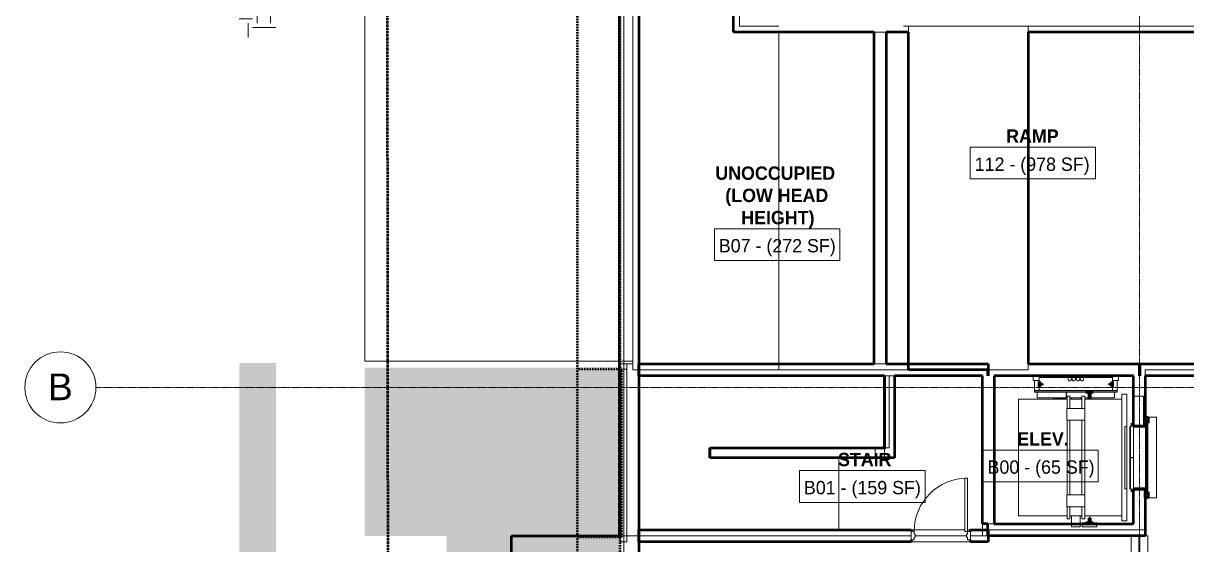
# Model space of a CAD drawing. Header units: inches. Extents: x -4235 to -464, y 9706 to 12365.
# Drawn here: x -4235 to -3449, y 11429 to 11781 of the extents above; entities that cross this region are included whole.
import ezdxf

# ---------------------------------------------------------------- set-up
doc = ezdxf.new("R2010")
doc.units = ezdxf.units.IN
doc.header["$MEASUREMENT"] = 0
for name, pattern in [('Dash 1_16_', [0.125, 0.0625, -0.0625]), ('Double Dash 3_8_', [1, 0.375, -0.125, 0.125, -0.125, 0.125, -0.125]), ('Grid Line 1_2_', [0.875, 0.5, -0.125, 0.125, -0.125]), ('Oculto', [0.28125, 0.1875, -0.09375])]:
    doc.linetypes.add(name, pattern=pattern)
for name, color, linetype, lineweight in [('0-1', 7, 'Continuous', 5), ('0-3', 7, 'Continuous', 9), ('A-AREA-IDEN', 2, 'Continuous', 9), ('A-DOOR-1', 90, 'Continuous', 20), ('A-DOOR-2', 7, 'Continuous', 9), ('A-DOOR-FRAM-1', 90, 'Continuous', 20), ('A-FLOR-1', 254, 'Continuous', 9), ('A-FLOR-2', 7, 'Continuous', 9), ('A-FLOR-3', 50, 'Continuous', 9), ('A-FLOR-4', 250, 'Continuous', 50), ('A-FLOR-5', 192, 'Continuous', 9), ('A-FLOR-MCUT-1', 10, 'Continuous', 13), ('A-FLOR-PATT-1', 9, 'Continuous', 9), ('A-GENM-1', 7, 'Continuous', 9), ('A-GENM-2', 254, 'Continuous', 9), ('A-GENM-3', 50, 'Continuous', 9), ('A-GENM-4', 250, 'Continuous', 50), ('A-WALL', 113, 'Continuous', 13), ('A-WALL-1', 10, 'Continuous', 13), ('A-WALL-2', 250, 'Continuous', 50), ('A-WALL-3', 50, 'Continuous', 9), ('A-WALL-4', 254, 'Continuous', 9), ('A-WALL-5', 7, 'Continuous', 9), ('A-WALL-6', 113, 'Continuous', 9), ('C-PROP-LINE', 91, 'Double Dash 3_8_', 50), ('C-PROP-LINE-1', 91, 'Dash 1_16_', 50), ('C-TOPO-1', 9, 'Continuous', 9), ('G-IMPT-1', 7, 'Continuous', 9), ('I-WALL-1', 250, 'Continuous', 50), ('I-WALL-3', 50, 'Continuous', 9), ('I-WALL-4', 254, 'Continuous', 9), ('Q-SPCQ-1', 7, 'Continuous', 9), ('S-BEAM', 12, 'Continuous', 9), ('S-BEAM-2', 12, 'Oculto', 9), ('S-FNDN-5', 32, 'Continuous', 50), ('S-FNDN-6', 32, 'Continuous', 9), ('S-GRID-1', 1, 'Grid Line 1_2_', 9), ('S-GRID-IDEN', 1, 'Continuous', 9)]:
    doc.layers.add(name, color=color, linetype=linetype, lineweight=lineweight)
doc.styles.add('Arial', font='arial.ttf', dxfattribs={"height": 18})
doc.styles.add('Century Gothic', font='ufonts.com_century-gothic.ttf', dxfattribs={"height": 9})
doc.styles.add('Century Gothic_B', font='GOTHICB.TTF', dxfattribs={"height": 9})
pattern_1 = [(0, (0, 0), (24, 24), [24, -24]), (0, (0, 9), (24, 24), [24, -24]), (0, (0, 18), (24, 24), [24, -24]), (90, (3, 21), (-24, 24), [24, -24]), (90, (12, 21), (-24, 24), [24, -24]), (90, (21, 21), (-24, 24), [24, -24])]

# ---------------------------------------------------------------- blocks, each defined once
blk = doc.blocks.new('CTR  - Topography_rvt-1-BACKGROUND - RCP - BASEMENT FLOOR')
at = {"layer": 'C-TOPO-1'}
h = blk.add_hatch(dxfattribs=at)
h.set_pattern_fill('FP_1', color=256, style=0, pattern_type=2)
h.set_pattern_definition(pattern_1)
h.paths.add_polyline_path([(-4088.96, 11771.36), (-4064.23, 11771.36), (-4064.23, 12268.59), (-4088.96, 12268.59), (-4088.96, 11771.81)], flags=0)
h = blk.add_hatch(dxfattribs=at)
h.set_pattern_fill('FP_1', color=256, style=0, pattern_type=2)
h.set_pattern_definition(pattern_1)
h.paths.add_polyline_path([(-4088.96, 9706.2), (-4064.23, 9706.2), (-4064.23, 11551.59), (-4088.96, 11551.59), (-4088.96, 9707.09)], flags=0)
h = blk.add_hatch(dxfattribs=at)
h.set_pattern_fill('FP_1', color=256, style=0, pattern_type=2)
h.set_pattern_definition(pattern_1)
h.paths.add_polyline_path([(-3856.56, 9901.19), (-3832.32, 9901.19), (-3832.32, 9906.13), (-3849.66, 9906.1), (-3849.66, 9906.64), (-3849.64, 9914.65), (-3832.32, 9914.62), (-3832.32, 9962.12), (-3835.72, 9963.94), (-3889.05, 9960.93), (-3891, 9963.76), (-3895.22, 9963.94), (-3991.56, 10021.9), (-3892.13, 10067.99), (-3840.58, 10069.47), (-3832.32, 10067.81), (-3832.32, 11548.59), (-4004.23, 11548.59), (-4004.23, 11434.99), (-3949.06, 11434.99), (-3949.06, 11310.99), (-3883.32, 11310.99), (-3883.32, 11231.11), (-3943.32, 11231.11), (-3943.32, 11252.99), (-4004.17, 11252.99), (-4004.17, 10874.99), (-3945.17, 10874.99), (-3945.17, 10818.99), (-4004.17, 10818.99), (-4004.17, 10215.19), (-3957.17, 10215.19), (-3957.17, 10159.19), (-4004.23, 10159.19), (-4004.23, 9943.19), (-3917.32, 9943.19), (-3917.32, 9947.19), (-3909.32, 9947.19), (-3909.32, 9943.19), (-3906.57, 9943.19), (-3906.57, 9901.19), (-3864.71, 9901.19)], flags=0)
blk = doc.blocks.new('Otis_G2S_072320191620 - Duty_3500_Speed_150_Seismic_N_CabHeight_93_CabPanels_Y_EntHeight_84_CwtLoc_L2_CwtSafety_N_DoorHand_CO_OpeningType_Front_Glassback_N_FRSAME_NOH-2444874-BACKGROUND - RCP - BASEMENT FLOOR')
at = {"layer": 'G-IMPT-1'}
for p, q in [((7.47, 77.7), (86.21, 77.7)), ((7.47, 44.86), (7.47, 77.7)), ((86.21, 77.7), (86.21, 44.86)), ((91.02, 65.05), (87.2, 65.05)), ((87.2, 44.86), (87.2, 65.05)), ((100.99, 63.74), (100.99, 14.06)), ((101.36, 14.06), (101.36, 63.74)), ((101.43, 63.74), (101.43, 14.06)), ((87.2, 57.39), (87.06, 57.39)), ((87.06, 57.39), (87.06, 54.39)), ((87.2, 49.15), (86.61, 49.15)), ((86.61, 49.15), (86.61, 48.84)), ((86.61, 48.84), (87.2, 48.84)), ((87.2, 54.29), (86.86, 54.29)), ((86.86, 54.29), (86.86, 49.29)), ((86.86, 49.29), (87.2, 49.29)), ((87.2, 49.26), (86.86, 49.26)), ((86.86, 49.15), (86.86, 49.26)), ((86.86, 45.73), (86.86, 48.84)), ((87.06, 54.39), (87.2, 54.39)), ((13.69, 44.86), (5.5, 44.86)), ((5.5, 44.86), (5.5, 42.89)), ((13.69, 44.86), (5.5, 44.86)), ((13.69, 42.89), (5.5, 42.89)), ((7.47, 34.89), (7.47, 42.89)), ((21.69, 44.89), (13.69, 44.89)), ((13.69, 32.89), (13.69, 44.89)), ((21.69, 44.89), (21.69, 32.89)), ((71.99, 44.86), (21.69, 44.86)), ((71.99, 44.86), (21.69, 44.86)), ((71.99, 42.89), (21.69, 42.89)), ((79.99, 44.89), (71.99, 44.89)), ((71.99, 32.89), (71.99, 44.89)), ((79.99, 44.89), (79.99, 32.89)), ((88.18, 44.86), (79.99, 44.86)), ((88.18, 44.86), (79.99, 44.86)), ((88.18, 42.89), (79.99, 42.89)), ((86.21, 42.89), (86.21, 34.89)), ((86.86, 45.73), (87.2, 45.73)), ((87.2, 34.89), (87.2, 42.89)), ((89.83, 45.49), (87.27, 45.49)), ((87.27, 45.12), (87.27, 45.49)), ((87.27, 45.12), (89.83, 45.12)), ((88.18, 42.89), (88.18, 44.86)), ((91.02, 45.49), (89.83, 45.49)), ((89.83, 45.12), (89.83, 45.49)), ((89.83, 45.12), (91.02, 45.12)), ((98.65, 43.06), (98.74, 43.5)), ((98.74, 42.61), (98.65, 43.06)), ((98.65, 40.31), (98.74, 40.75)), ((98.74, 39.86), (98.65, 40.31)), ((98.74, 43.5), (98.99, 43.88)), ((98.99, 42.23), (98.74, 42.61)), ((98.74, 40.75), (98.99, 41.13)), ((98.99, 39.48), (98.74, 39.86)), ((98.99, 43.88), (99.37, 44.13)), ((99.37, 41.98), (98.99, 42.23)), ((98.99, 41.13), (99.37, 41.38)), ((99.37, 39.23), (98.99, 39.48)), ((99.37, 44.13), (99.81, 44.22)), ((99.81, 41.89), (99.37, 41.98)), ((99.37, 41.38), (99.81, 41.47)), ((99.81, 44.22), (100.26, 44.13)), ((100.26, 41.98), (99.81, 41.89)), ((99.81, 41.47), (100.26, 41.38)), ((100.26, 44.13), (100.64, 43.88)), ((100.64, 42.23), (100.26, 41.98)), ((100.26, 41.38), (100.64, 41.13)), ((100.64, 39.48), (100.26, 39.23)), ((100.64, 43.88), (100.89, 43.5)), ((100.89, 42.61), (100.64, 42.23)), ((100.64, 41.13), (100.89, 40.75)), ((100.89, 39.86), (100.64, 39.48)), ((100.89, 43.5), (100.98, 43.06)), ((100.98, 43.06), (100.89, 42.61)), ((100.89, 40.75), (100.98, 40.31)), ((100.98, 40.31), (100.89, 39.86)), ((5.5, 34.89), (5.5, 32.93)), ((5.5, 34.89), (13.69, 34.89)), ((13.69, 32.93), (5.5, 32.93)), ((5.5, 32.93), (13.69, 32.93)), ((7.47, 7.9), (7.47, 32.93)), ((13.69, 32.89), (21.69, 32.89)), ((21.69, 34.89), (71.99, 34.89)), ((71.99, 32.93), (21.69, 32.93)), ((21.69, 32.93), (71.99, 32.93)), ((71.99, 32.89), (79.99, 32.89)), ((79.99, 34.89), (88.18, 34.89)), ((88.18, 32.93), (79.99, 32.93)), ((79.99, 32.93), (88.18, 32.93)), ((86.21, 32.93), (86.21, 7.9)), ((87.2, 12.74), (87.2, 32.93)), ((88.18, 32.93), (88.18, 34.89)), ((98.65, 37.48), (98.74, 37.93)), ((98.74, 37.04), (98.65, 37.48)), ((98.65, 34.73), (98.74, 35.18)), ((98.74, 34.29), (98.65, 34.73)), ((98.74, 37.93), (98.99, 38.3)), ((98.99, 36.66), (98.74, 37.04)), ((98.74, 35.18), (98.99, 35.55)), ((98.99, 33.91), (98.74, 34.29)), ((98.99, 38.3), (99.37, 38.56)), ((99.37, 36.41), (98.99, 36.66)), ((98.99, 35.55), (99.37, 35.81)), ((99.37, 33.66), (98.99, 33.91)), ((99.81, 39.14), (99.37, 39.23)), ((99.37, 38.56), (99.81, 38.64)), ((99.81, 36.32), (99.37, 36.41)), ((99.37, 35.81), (99.81, 35.89)), ((99.81, 33.57), (99.37, 33.66)), ((100.26, 39.23), (99.81, 39.14)), ((99.81, 38.64), (100.26, 38.56)), ((100.26, 36.41), (99.81, 36.32)), ((99.81, 35.89), (100.26, 35.81)), ((100.26, 33.66), (99.81, 33.57)), ((100.26, 38.56), (100.64, 38.3)), ((100.64, 36.66), (100.26, 36.41)), ((100.26, 35.81), (100.64, 35.55)), ((100.64, 33.91), (100.26, 33.66)), ((100.64, 38.3), (100.89, 37.93)), ((100.89, 37.04), (100.64, 36.66)), ((100.64, 35.55), (100.89, 35.18)), ((100.89, 34.29), (100.64, 33.91)), ((100.89, 37.93), (100.98, 37.48)), ((100.98, 37.48), (100.89, 37.04)), ((100.89, 35.18), (100.98, 34.73)), ((100.98, 34.73), (100.89, 34.29)), ((87.16, 30.61), (86.71, 30.61)), ((86.71, 30.61), (86.71, 29.78)), ((86.71, 29.78), (87.16, 29.78)), ((87.16, 29.67), (86.71, 29.67)), ((86.71, 28.72), (86.71, 29.67)), ((86.71, 28.72), (87.16, 28.72)), ((87.16, 30.61), (87.16, 29.78)), ((87.16, 29.67), (87.16, 28.72)), ((89.83, 28.91), (87.27, 28.91)), ((87.27, 28.53), (87.27, 28.91)), ((87.27, 28.53), (89.83, 28.53)), ((90.65, 28.91), (89.83, 28.91)), ((89.83, 28.53), (89.83, 28.91)), ((89.83, 28.53), (90.65, 28.53)), ((91.02, 28.91), (90.96, 28.91)), ((90.96, 28.53), (91.02, 28.53)), ((7.47, 7.9), (4.09, 7.9)), ((4.09, 7.9), (4.09, 4.56)), ((86.21, 7.9), (7.47, 7.9)), ((89.59, 7.9), (86.21, 7.9)), ((87.2, 12.74), (91.02, 12.74)), ((89.59, 4.56), (89.59, 7.9)), ((4.09, 4.56), (25.84, 4.56)), ((67.84, 5.85), (25.84, 5.85)), ((25.84, 5.85), (25.84, 5.75)), ((25.84, 5.75), (67.84, 5.75)), ((25.84, 4.57), (25.84, 5.75)), ((67.84, 4.57), (25.84, 4.57)), ((25.84, 4.56), (67.84, 4.56)), ((67.84, 5.75), (67.84, 5.85)), ((67.84, 5.75), (67.84, 4.57)), ((67.84, 4.56), (89.59, 4.56))]:
    blk.add_line(p, q, dxfattribs=at)
blk = doc.blocks.new('Otis_G2S_072320191620 - Otis_G2S_072320191620-2295120-BACKGROUND - RCP - BASEMENT FLOOR')
at = {"layer": 'A-GENM-1'}
for p, q in [((91.02, 10.91), (91.02, 66.89)), ((91.02, 66.89), (91.21, 66.89)), ((91.21, 66.89), (91.21, 10.91)), ((91.21, 66.89), (92.16, 66.89)), ((92.16, 66.89), (92.16, 10.91)), ((92.16, 66.89), (98.85, 66.89)), ((98.85, 63.74), (92.16, 63.74)), ((98.85, 63.74), (98.85, 67.78)), ((98.85, 67.78), (101.8, 67.78)), ((101.8, 63.74), (98.85, 63.74)), ((101.8, 67.78), (102, 67.78)), ((101.8, 63.74), (101.8, 67.78)), ((102, 63.74), (101.8, 63.74)), ((2, 41.9), (7.47, 41.9)), ((86.21, 41.9), (87.2, 41.9)), ((101.43, 41.9), (102, 41.9)), ((7.47, 35.9), (2, 35.9)), ((2.3, 34.63), (2, 34.63)), ((2.68, 34.63), (2.3, 34.63)), ((2.3, 34.63), (2.3, 24.63)), ((2.68, 34.63), (2.68, 32.13)), ((2.99, 32.13), (2.99, 29.94)), ((87.2, 35.9), (86.21, 35.9)), ((102, 35.9), (101.43, 35.9)), ((2, 24.63), (2.3, 24.63)), ((2.3, 24.63), (2.68, 24.63)), ((2.68, 27.13), (2.68, 24.63)), ((2.99, 29.31), (2.99, 27.13)), ((6.18, 29.94), (6.18, 29.31)), ((91.21, 10.91), (91.02, 10.91)), ((92.16, 10.91), (91.21, 10.91)), ((92.16, 14.06), (94.66, 14.06)), ((98.85, 10.91), (92.16, 10.91)), ((98.16, 14.06), (98.85, 14.06)), ((98.85, 10.02), (98.85, 14.06)), ((98.85, 14.06), (101.8, 14.06)), ((101.8, 10.02), (98.85, 10.02)), ((101.8, 14.06), (102, 14.06)), ((101.8, 10.02), (101.8, 14.06)), ((102, 10.02), (101.8, 10.02)), ((25.69, 2), (25.69, 2.41)), ((25.69, 2.41), (46.81, 2.41)), ((46.81, 1.25), (46.62, 1.25)), ((46.62, 0.96), (46.87, 0.96)), ((46.81, 1.25), (46.81, 2.41)), ((46.81, 2.41), (67.81, 2.41)), ((46.81, 2.41), (46.81, 1.25)), ((46.87, 1.25), (46.81, 1.25)), ((67.81, 2.41), (67.81, 2)), ((25.81, -8.64), (25.81, 0)), ((67.81, 0), (67.81, -8.64)), ((23.81, -8.89), (23.81, -8.64)), ((23.81, -8.64), (69.81, -8.64)), ((23.81, -8.89), (23.81, -8.77)), ((23.81, -8.77), (69.81, -8.77)), ((69.81, -8.89), (23.81, -8.89)), ((69.81, -8.89), (23.81, -8.89)), ((24.37, -8.52), (25.53, -8)), ((67.81, -8.64), (25.81, -8.64)), ((68.08, -8), (69.25, -8.52)), ((69.81, -8.64), (69.81, -8.89)), ((69.81, -8.77), (69.81, -8.89))]:
    blk.add_line(p, q, dxfattribs=at)
at = {"layer": 'A-GENM-2'}
for p, q in [((102, 67.78), (102, 63.74)), ((0, 35.9), (0, 41.9)), ((0, 41.9), (2, 41.9)), ((102, 41.9), (102, 35.9)), ((2, 35.9), (0, 35.9)), ((2, 34.63), (0, 34.63)), ((0, 34.63), (0, 24.63)), ((0, 24.63), (2, 24.63)), ((102, 14.06), (102, 10.02)), ((88.31, -6.69), (67.94, -6.69)), ((68.06, 0), (88.31, 0)), ((88.31, 0), (88.31, -6.69)), ((25.53, -8), (25.69, -7.93)), ((67.94, -7.93), (68.06, -7.99))]:
    blk.add_line(p, q, dxfattribs=at)
at = {"layer": 'A-GENM-3'}
for p, q in [((102, 67.78), (102, 66.89)), ((102, 67.78), (102, 66.89)), ((102, 67.78), (102, 66.89)), ((102, 67.78), (102, 66.89)), ((102, 67.78), (102, 66.89)), ((102, 67.78), (102, 66.89)), ((102, 67.78), (102, 66.89)), ((102, 67.78), (102, 66.89)), ((102, 67.78), (102, 63.74)), ((102, 66.89), (102, 63.94)), ((102, 66.89), (102, 63.94)), ((102, 66.89), (102, 63.94)), ((102, 66.89), (102, 63.94)), ((102, 66.89), (102, 63.94)), ((102, 66.89), (102, 63.94)), ((102, 66.89), (102, 63.94)), ((102, 66.89), (102, 63.94)), ((102, 66.89), (102, 63.94)), ((102, 66.89), (102, 63.94)), ((102, 66.89), (102, 63.94)), ((102, 66.89), (102, 63.94)), ((102, 66.89), (102, 63.74)), ((102, 63.94), (102, 63.74)), ((102, 63.94), (102, 63.74)), ((102, 63.94), (102, 63.74)), ((102, 63.94), (102, 63.74)), ((102, 63.94), (102, 63.74)), ((102, 63.94), (102, 63.74)), ((102, 63.94), (102, 63.74)), ((102, 63.94), (102, 63.74)), ((102, 63.94), (102, 63.74)), ((102, 63.94), (102, 63.74)), ((102, 63.94), (102, 63.74)), ((102, 63.94), (102, 63.74)), ((102, 63.94), (102, 63.74)), ((102, 63.94), (102, 63.74)), ((102, 63.94), (102, 63.74)), ((102, 63.94), (102, 63.74)), ((102, 63.94), (102, 63.74)), ((102, 41.9), (102, 39.09)), ((102, 39.09), (102, 38.71)), ((102, 39.09), (102, 38.71)), ((102, 38.71), (102, 35.9)), ((102, 14.06), (102, 13.86)), ((102, 14.06), (102, 13.86)), ((102, 14.06), (102, 13.86)), ((102, 14.06), (102, 13.86)), ((102, 14.06), (102, 13.86)), ((102, 14.06), (102, 13.86)), ((102, 14.06), (102, 13.86)), ((102, 14.06), (102, 13.86)), ((102, 14.06), (102, 13.86)), ((102, 14.06), (102, 13.86)), ((102, 14.06), (102, 13.86)), ((102, 14.06), (102, 13.86)), ((102, 14.06), (102, 13.86)), ((102, 14.06), (102, 13.86)), ((102, 14.06), (102, 13.86)), ((102, 14.06), (102, 13.86)), ((102, 14.06), (102, 13.86)), ((102, 14.06), (102, 10.91)), ((102, 14.06), (102, 10.02)), ((102, 13.86), (102, 10.91)), ((102, 13.86), (102, 10.91)), ((102, 13.86), (102, 10.91)), ((102, 13.86), (102, 10.91)), ((102, 13.86), (102, 10.91)), ((102, 13.86), (102, 10.91)), ((102, 13.86), (102, 10.91)), ((102, 13.86), (102, 10.91)), ((102, 13.86), (102, 10.91)), ((102, 13.86), (102, 10.91)), ((102, 13.86), (102, 10.91)), ((102, 13.86), (102, 10.91)), ((102, 10.91), (102, 10.02)), ((102, 10.91), (102, 10.02)), ((102, 10.91), (102, 10.02)), ((102, 10.91), (102, 10.02)), ((102, 10.91), (102, 10.02)), ((102, 10.91), (102, 10.02)), ((102, 10.91), (102, 10.02)), ((102, 10.91), (102, 10.02)), ((67.94, 0), (68.06, 0))]:
    blk.add_line(p, q, dxfattribs=at)
at = {"layer": 'A-GENM-4'}
for p, q in [((94.66, 63.43), (94.66, 63.74)), ((94.66, 63.74), (98.16, 63.74)), ((96.1, 63.43), (94.66, 63.43)), ((96.1, 61.3), (96.1, 63.43)), ((98.16, 63.43), (96.72, 63.43)), ((96.72, 63.43), (96.72, 61.3)), ((98.16, 63.74), (98.16, 63.43)), ((96.72, 61.3), (96.1, 61.3)), ((2.66, 27.13), (2.66, 32.13)), ((2.66, 32.13), (2.97, 32.13)), ((2.97, 32.13), (2.97, 29.94)), ((90.65, 29.94), (90.65, 32.13)), ((90.65, 32.13), (90.96, 32.13)), ((90.96, 32.13), (90.96, 27.13)), ((2.97, 27.13), (2.66, 27.13)), ((2.97, 29.94), (6.16, 29.94)), ((6.16, 29.31), (2.97, 29.31)), ((2.97, 29.31), (2.97, 27.13)), ((6.16, 29.94), (6.16, 29.31)), ((87.46, 29.31), (87.46, 29.94)), ((87.46, 29.94), (90.65, 29.94)), ((90.65, 29.31), (87.46, 29.31)), ((90.65, 27.13), (90.65, 29.31)), ((90.96, 27.13), (90.65, 27.13)), ((96.1, 16.5), (96.72, 16.5)), ((96.1, 14.37), (96.1, 16.5)), ((96.72, 16.5), (96.72, 14.37)), ((94.66, 14.06), (94.66, 14.37)), ((94.66, 14.37), (96.1, 14.37)), ((98.16, 14.06), (94.66, 14.06)), ((96.72, 14.37), (98.16, 14.37)), ((98.16, 14.37), (98.16, 14.06)), ((23.6, 0.96), (25.44, 0.96)), ((23.6, 0.25), (23.6, 0.96)), ((23.73, 0.25), (23.6, 0.25)), ((25.44, 0.83), (23.73, 0.83)), ((23.73, 0.83), (23.73, 0.25)), ((68.06, 0.96), (70.02, 0.96)), ((69.9, 0.83), (68.06, 0.83)), ((69.9, 0.25), (69.9, 0.83)), ((70.02, 0.25), (69.9, 0.25)), ((70.02, 0.96), (70.02, 0.25)), ((25.69, -8.52), (25.69, 0)), ((25.81, 0), (25.81, -8.64)), ((67.81, -8.64), (67.81, 0)), ((67.94, 0), (67.94, -8.52)), ((23.6, -8.64), (23.6, -8)), ((23.6, -8), (23.73, -8)), ((25.81, -8.64), (23.6, -8.64)), ((23.73, -8), (23.73, -8.52)), ((23.73, -8.52), (25.69, -8.52)), ((70.02, -8.64), (67.81, -8.64)), ((67.94, -8.52), (69.9, -8.52)), ((69.9, -8.52), (69.9, -8)), ((69.9, -8), (70.02, -8)), ((70.02, -8), (70.02, -8.64))]:
    blk.add_line(p, q, dxfattribs=at)
blk.add_blockref('Otis_G2S_072320191620 - Duty_3500_Speed_150_Seismic_N_CabHeight_93_CabPanels_Y_EntHeight_84_CwtLoc_L2_CwtSafety_N_DoorHand_CO_OpeningType_Front_Glassback_N_FRSAME_NOH-2444874-BACKGROUND - RCP - BASEMENT FLOOR', (0, 0))
blk = doc.blocks.new('HOLLOW METAL - STAIR DOOR 3-0 x 7-0-2453423-BACKGROUND - RCP - BASEMENT FLOOR')
at = {"layer": 'A-DOOR-1'}
for p, q in [((18, 39.25), (16.25, 39.25)), ((16.25, 39.25), (16.25, 3.25)), ((18, 3.25), (18, 39.25)), ((16.25, 3.25), (18, 3.25))]:
    blk.add_line(p, q, dxfattribs=at)
at = {"layer": 'A-DOOR-2'}
blk.add_arc((18, 3.25), 36, 90, 180, dxfattribs=at)
at = {"layer": 'A-DOOR-FRAM-1'}
for p, q in [((-18, 3.25), (-20, 3.25)), ((-20, 3.25), (-20, -2.5)), ((-18, 1.3125), (-18, 3.25)), ((-17.375, 1.3125), (-18, 1.3125)), ((-17.375, -0.5625), (-17.375, 1.3125)), ((18, 1.3125), (17.375, 1.3125)), ((17.375, 1.3125), (17.375, -0.5625)), ((18, 3.25), (18, 1.3125)), ((20, 3.25), (18, 3.25)), ((20, -2.5), (20, 3.25)), ((-20, -2.5), (-18, -2.5)), ((-18, -2.5), (-18, -0.5625)), ((-18, -0.5625), (-17.375, -0.5625)), ((17.375, -0.5625), (18, -0.5625)), ((18, -0.5625), (18, -2.5)), ((18, -2.5), (20, -2.5))]:
    blk.add_line(p, q, dxfattribs=at)
blk = doc.blocks.new('Elevator Door-Center - 48_ x 84_-2010370-BACKGROUND - RCP - BASEMENT FLOOR')
at = {"layer": 'Q-SPCQ-1'}
for p, q in [((-4.03, 6), (-25.22, 6)), ((-25.22, 6), (-25.22, 4)), ((-25.22, 4), (-4.03, 4)), ((-4.03, 6), (-4.03, 4)), ((17.41, 6), (-3.78, 6)), ((-3.78, 6), (-3.78, 4)), ((-3.78, 4), (17.41, 4)), ((17.41, 6), (17.41, 4))]:
    blk.add_line(p, q, dxfattribs=at)
blk = doc.blocks.new('Fire-Smoke-Curtain_Custom_DoorSystems_DSI-SD - Multiple Roller Over Under-2460712-BACKGROUND - RCP - BASEMENT FLOOR')
at = {"layer": 'A-GENM-1'}
for p, q in [((-27.21, -2), (-27.21, -7.5)), ((-27.21, -7.5), (27.21, -7.5)), ((27.21, -7.5), (27.21, -2))]:
    blk.add_line(p, q, dxfattribs=at)
at = {"layer": 'A-GENM-2'}
for p, q in [((-23.09, 0), (-21.28, 0)), ((21.28, 0), (23.09, 0))]:
    blk.add_line(p, q, dxfattribs=at)
at = {"layer": 'A-GENM-3'}
for p, q in [((-27.21, 0), (-23.09, 0)), ((23.09, 0), (27.21, 0))]:
    blk.add_line(p, q, dxfattribs=at)
at = {"layer": 'A-GENM-4'}
for p, q in [((-27.21, -2), (-27.21, 0)), ((-27.21, 0), (-23.21, 0)), ((-23.21, -2), (-27.21, -2)), ((-23.21, -0.88), (-24.46, -0.88)), ((-24.46, -0.88), (-24.46, -1.13)), ((-24.46, -1.06), (-24.46, -0.9)), ((-24.46, -0.9), (24.46, -0.9)), ((24.46, -1.06), (-24.46, -1.06)), ((-24.46, -1.13), (-23.21, -1.13)), ((-23.21, 0), (-23.21, -0.88)), ((-23.21, -1.13), (-23.21, -2)), ((23.21, -0.88), (23.21, 0)), ((23.21, 0), (27.21, 0)), ((24.46, -0.88), (23.21, -0.88)), ((23.21, -2), (23.21, -1.13)), ((23.21, -1.13), (24.46, -1.13)), ((27.21, -2), (23.21, -2)), ((24.46, -1.13), (24.46, -0.88)), ((24.46, -0.9), (24.46, -1.06)), ((27.21, 0), (27.21, -2))]:
    blk.add_line(p, q, dxfattribs=at)
blk = doc.blocks.new('CTR - 1st Phase -Stairs _ Elevators_rvt-1-BACKGROUND - RCP - BASEMENT FLOOR')
at = {"layer": 'A-FLOR-1'}
for p, q in [((-3823.32, 11546.99), (-3823.32, 11834.99)), ((-3751.32, 11789.18), (-3751.32, 11778.99)), ((-3751.32, 11778.99), (-3724.72, 11778.99)), ((-3819.32, 11546.99), (-3823.32, 11546.99)), ((-3724.72, 11546.99), (-3819.32, 11546.99)), ((-3724.72, 11546.99), (-3724.72, 11550.99)), ((-3637.21, 11546.99), (-3724.72, 11546.99)), ((-3650.32, 11494.36), (-3650.32, 11542.99)), ((-3646.57, 11542.99), (-3587.32, 11542.99)), ((-3587.32, 11542.99), (-3587.32, 11442.99)), ((-3659.7, 11494.36), (-3650.32, 11494.36)), ((-3659.7, 11487.65), (-3659.7, 11494.33)), ((-3684.32, 11487.61), (-3659.7, 11487.61)), ((-3599.07, 11438.99), (-3684.32, 11438.99)), ((-3587.32, 11438.99), (-3597.32, 11438.99))]:
    blk.add_line(p, q, dxfattribs=at)
at = {"layer": 'A-FLOR-2'}
for p, q in [((-3724.72, 11550.99), (-3724.72, 11774.99)), ((-3684.32, 11438.99), (-3684.32, 11487.61)), ((-3587.32, 11442.99), (-3587.32, 11438.99))]:
    blk.add_line(p, q, dxfattribs=at)
at = {"layer": 'A-FLOR-3'}
blk.add_line((-3650.32, 11542.99), (-3646.57, 11542.99), dxfattribs=at)
at = {"layer": 'A-FLOR-4'}
for p, q in [((-3637.21, 11546.99), (-3637.21, 11774.99)), ((-3556.35, 11774.99), (-3556.35, 11550.99)), ((-3583.7, 11546.99), (-3637.21, 11546.99))]:
    blk.add_line(p, q, dxfattribs=at)
at = {"layer": 'A-FLOR-MCUT-1'}
for p, q in [((-3637.21, 11774.99), (-3637.21, 11778.99)), ((-3637.21, 11778.99), (-3556.35, 11778.99)), ((-3556.35, 11778.99), (-3556.35, 11774.99)), ((-3556.35, 11546.99), (-3583.7, 11546.99)), ((-3556.35, 11550.99), (-3556.35, 11546.99))]:
    blk.add_line(p, q, dxfattribs=at)
at = {"layer": 'A-WALL-1'}
for p, q in [((-3556.35, 11778.99), (-3637.21, 11778.99)), ((-3637.21, 11778.99), (-3637.21, 11774.99)), ((-3556.35, 11774.99), (-3556.35, 11778.99)), ((-3583.7, 11546.99), (-3556.35, 11546.99)), ((-3556.35, 11546.99), (-3556.35, 11550.99)), ((-3653.32, 11542.99), (-3652.7, 11542.99)), ((-3652.7, 11493.74), (-3652.7, 11542.99)), ((-3652.7, 11542.99), (-3647.2, 11542.99)), ((-3647.2, 11488.24), (-3647.2, 11542.99)), ((-3647.2, 11542.99), (-3646.57, 11542.99)), ((-3770.7, 11488.24), (-3770.7, 11493.74)), ((-3770.7, 11493.74), (-3653.32, 11493.74)), ((-3653.32, 11493.74), (-3652.7, 11493.74)), ((-3770.7, 11488.24), (-3653.32, 11488.24)), ((-3653.32, 11488.24), (-3652.7, 11488.24)), ((-3652.7, 11488.24), (-3647.2, 11488.24))]:
    blk.add_line(p, q, dxfattribs=at)
at = {"layer": 'A-WALL-2'}
for p, q in [((-3755.32, 11774.99), (-3755.32, 11789.18)), ((-3747.32, 11774.99), (-3755.32, 11774.99)), ((-3660.32, 11774.99), (-3747.32, 11774.99)), ((-3660.32, 11550.99), (-3660.32, 11774.99)), ((-3637.21, 11774.99), (-3652.32, 11774.99)), ((-3652.32, 11774.99), (-3652.32, 11550.99)), ((-3203.32, 11774.99), (-3556.35, 11774.99)), ((-3819.32, 11542.99), (-3819.32, 11550.99)), ((-3819.32, 11550.99), (-3660.32, 11550.99)), ((-3652.32, 11550.99), (-3583.32, 11550.99)), ((-3583.7, 11542.99), (-3583.7, 11546.99)), ((-3583.32, 11550.99), (-3583.32, 11542.99)), ((-3556.35, 11550.99), (-3480.95, 11550.99)), ((-3481.32, 11550.99), (-3203.32, 11550.99)), ((-3481.32, 11542.99), (-3481.32, 11550.99)), ((-3480.95, 11550.99), (-3480.95, 11542.99)), ((-3653.32, 11542.99), (-3819.32, 11542.99)), ((-3587.32, 11542.99), (-3646.57, 11542.99)), ((-3587.32, 11442.99), (-3587.32, 11542.99)), ((-3485.32, 11542.99), (-3579.32, 11542.99)), ((-3579.32, 11542.99), (-3579.32, 11442.99)), ((-3485.32, 11509.05), (-3485.32, 11542.99)), ((-3203.32, 11542.99), (-3477.32, 11542.99)), ((-3477.32, 11542.99), (-3477.32, 11509.05)), ((-3477.32, 11509.05), (-3485.32, 11509.05)), ((-3485.32, 11442.99), (-3485.32, 11466.43)), ((-3485.32, 11466.43), (-3477.32, 11466.43)), ((-3477.32, 11466.43), (-3477.32, 11434.99)), ((-3819.32, 11430.99), (-3819.32, 11438.99)), ((-3819.32, 11438.99), (-3635.32, 11438.99)), ((-3635.32, 11438.99), (-3635.32, 11437.99)), ((-3595.32, 11437.99), (-3595.32, 11438.99)), ((-3595.32, 11438.99), (-3583.32, 11438.99)), ((-3583.7, 11442.99), (-3587.32, 11442.99)), ((-3583.7, 11434.99), (-3583.7, 11442.99)), ((-3583.32, 11438.99), (-3583.32, 11430.99)), ((-3579.32, 11442.99), (-3485.32, 11442.99)), ((-3635.32, 11430.99), (-3819.32, 11430.99)), ((-3635.32, 11432.24), (-3635.32, 11430.99)), ((-3595.32, 11430.99), (-3595.32, 11432.24)), ((-3583.32, 11430.99), (-3595.32, 11430.99)), ((-3485.32, 11434.99), (-3583.7, 11434.99)), ((-3477.32, 11434.99), (-3485.32, 11434.99))]:
    blk.add_line(p, q, dxfattribs=at)
at = {"layer": 'A-WALL-3'}
for p, q in [((-3652.32, 11774.99), (-3660.32, 11774.99)), ((-3660.32, 11774.99), (-3652.32, 11774.99)), ((-3819.32, 11546.99), (-3819.32, 11550.99)), ((-3819.32, 11546.99), (-3819.32, 11542.99)), ((-3652.32, 11550.99), (-3660.32, 11550.99)), ((-3583.32, 11546.99), (-3583.32, 11542.99)), ((-3650.32, 11542.99), (-3653.32, 11542.99)), ((-3819.32, 11438.99), (-3819.32, 11434.99)), ((-3795.32, 11438.99), (-3739.32, 11438.99)), ((-3635.32, 11432.24), (-3635.32, 11437.99)), ((-3595.32, 11432.24), (-3595.32, 11437.99)), ((-3587.32, 11442.99), (-3579.32, 11442.99)), ((-3583.7, 11434.99), (-3583.7, 11438.99)), ((-3583.7, 11438.99), (-3583.32, 11438.99))]:
    blk.add_line(p, q, dxfattribs=at)
at = {"layer": 'A-WALL-4'}
for p, q in [((-3660.32, 11774.99), (-3724.72, 11774.99)), ((-3660.32, 11550.99), (-3660.32, 11774.99)), ((-3637.21, 11774.99), (-3652.32, 11774.99)), ((-3652.32, 11774.99), (-3652.32, 11550.99)), ((-3819.32, 11550.99), (-3724.72, 11550.99)), ((-3819.32, 11546.99), (-3724.72, 11546.99)), ((-3653.32, 11542.99), (-3819.32, 11542.99)), ((-3579.32, 11542.99), (-3579.32, 11442.99)), ((-3485.32, 11509.05), (-3485.32, 11508.93)), ((-3485.32, 11509.05), (-3477.32, 11509.05)), ((-3485.32, 11466.68), (-3485.32, 11466.43)), ((-3485.32, 11466.43), (-3477.32, 11466.43)), ((-3819.32, 11438.99), (-3795.32, 11438.99)), ((-3739.32, 11438.99), (-3684.32, 11438.99)), ((-3635.32, 11437.99), (-3635.32, 11438.99)), ((-3595.32, 11437.99), (-3595.32, 11438.99)), ((-3583.7, 11442.99), (-3587.32, 11442.99)), ((-3587.32, 11434.99), (-3587.32, 11438.99)), ((-3587.32, 11438.99), (-3583.7, 11438.99)), ((-3583.7, 11438.99), (-3583.7, 11442.99)), ((-3635.32, 11430.99), (-3635.32, 11432.24)), ((-3595.32, 11430.99), (-3595.32, 11432.24))]:
    blk.add_line(p, q, dxfattribs=at)
at = {"layer": 'A-WALL-5'}
for p, q in [((-3556.35, 11550.99), (-3556.37, 11550.99)), ((-3477.32, 11508.93), (-3477.32, 11509.05)), ((-3477.32, 11466.43), (-3477.32, 11466.68)), ((-3599.07, 11438.99), (-3635.32, 11438.99)), ((-3595.32, 11438.99), (-3597.32, 11438.99)), ((-3635.32, 11430.99), (-3595.32, 11430.99))]:
    blk.add_line(p, q, dxfattribs=at)
at = {"layer": 'I-WALL-1'}
for p, q in [((-3653.32, 11494.36), (-3653.32, 11542.99)), ((-3646.57, 11542.99), (-3646.57, 11487.61)), ((-3771.32, 11493.74), (-3771.32, 11494.36)), ((-3771.32, 11494.36), (-3653.32, 11494.36)), ((-3771.32, 11488.24), (-3771.32, 11493.74)), ((-3771.32, 11487.61), (-3771.32, 11488.24)), ((-3653.32, 11487.61), (-3771.32, 11487.61)), ((-3647.2, 11487.61), (-3653.32, 11487.61)), ((-3646.57, 11487.61), (-3647.2, 11487.61))]:
    blk.add_line(p, q, dxfattribs=at)
at = {"layer": 'I-WALL-3'}
for p, q in [((-3646.57, 11542.99), (-3653.32, 11542.99)), ((-3653.32, 11487.61), (-3653.32, 11494.36))]:
    blk.add_line(p, q, dxfattribs=at)
at = {"layer": 'I-WALL-4'}
for p, q in [((-3653.32, 11494.36), (-3653.32, 11542.99)), ((-3646.57, 11542.99), (-3646.57, 11487.61)), ((-3771.32, 11494.36), (-3771.32, 11487.61)), ((-3771.32, 11494.36), (-3659.7, 11494.36)), ((-3684.32, 11487.61), (-3771.32, 11487.61)), ((-3653.32, 11487.61), (-3646.57, 11487.61))]:
    blk.add_line(p, q, dxfattribs=at)
at = {"layer": '0-3'}
for name, p, rotation in [('Otis_G2S_072320191620 - Otis_G2S_072320191620-2295120-BACKGROUND - RCP - BASEMENT FLOOR', (-3485.32, 11440.99), 89.99999999998951), ('Fire-Smoke-Curtain_Custom_DoorSystems_DSI-SD - Multiple Roller Over Under-2460712-BACKGROUND - RCP - BASEMENT FLOOR', (-3477.32, 11487.8), 89.9999999999999), ('Elevator Door-Center - 48_ x 84_-2010370-BACKGROUND - RCP - BASEMENT FLOOR', (-3481.32, 11491.64), 90.0000000000186)]:
    blk.add_blockref(name, p, dxfattribs=dict(at, rotation=rotation))
blk.add_blockref('HOLLOW METAL - STAIR DOOR 3-0 x 7-0-2453423-BACKGROUND - RCP - BASEMENT FLOOR', (-3615.32, 11434.74), dxfattribs=at)
blk = doc.blocks.new('W-Ala ancha - W460X177-2681735-BACKGROUND - RCP - BASEMENT FLOOR')
at = {"layer": 'S-BEAM'}
for p, q in [((-76.26, 5.65), (-76.26, -5.65)), ((-76.26, 5.65), (68.53, 5.65)), ((-76.26, -5.65), (68.53, -5.65))]:
    blk.add_line(p, q, dxfattribs=at)
at = {"layer": 'S-BEAM-2'}
for p, q in [((68.53, 0.33), (-76.26, 0.33)), ((68.53, -0.33), (-76.26, -0.33))]:
    blk.add_line(p, q, dxfattribs=at)
blk = doc.blocks.new('Family - ___-1878357-BACKGROUND - RCP - BASEMENT FLOOR')
at = {"layer": 'C-PROP-LINE'}
blk.add_line((-3989.42, 12089.69), (-3987.26, 10009.09), dxfattribs=at)
blk = doc.blocks.new('Family - ___-2835860-BACKGROUND - RCP - BASEMENT FLOOR')
at = {"layer": 'C-PROP-LINE-1'}
for p, q in [((-3860.72, 11547.59), (-3860.72, 12118.59)), ((-3830.72, 11547.59), (-3860.72, 11547.59)), ((-3830.72, 11434.39), (-3830.72, 11547.59)), ((-3860.72, 11434.39), (-3830.72, 11434.39)), ((-3860.72, 9980.19), (-3860.72, 11434.39))]:
    blk.add_line(p, q, dxfattribs=at)
blk = doc.blocks.new('Family - ___-2835903-BACKGROUND - RCP - BASEMENT FLOOR')
at = {"layer": 'C-PROP-LINE-1'}
blk.add_line((-3831.82, 10009.09), (-3831.82, 12089.69), dxfattribs=at)
blk = doc.blocks.new('Family - ___-2835932-BACKGROUND - RCP - BASEMENT FLOOR')
at = {"layer": 'C-PROP-LINE-1'}
blk.add_line((-3860.72, 9980.19), (-3860.72, 12118.59), dxfattribs=at)
blk = doc.blocks.new('Grid - Grid Head - Circle-50561-BACKGROUND - RCP - BASEMENT FLOOR')
at = {"layer": 'S-GRID-IDEN'}
for start, end in [(360, 180), (180, 360)]:
    blk.add_arc((0, 0), 0.25, start, end, dxfattribs=at)

msp = doc.modelspace()

# ---------------------------------------------------------------- hatches: boundary and pattern name
at = {"layer": 'A-FLOR-PATT-1'}
h = msp.add_hatch(dxfattribs=at)
h.set_pattern_fill('FP_2', color=256, style=0, pattern_type=2)
h.set_pattern_definition([(50.006, (-3.525, 0), (27.543225, -2.402044), [2.88, -31.677]), (354.999, (-3.525, 0), (-5.32435, 28.8841), [2.304, -25.339]), (100.449, (-1.23, -0.2), (22.2107, 26.4701), [2.448, -26.924]), (46.19, (-3.525, 7.68), (40.983115, -6.34575), [4.32, -47.515]), (96.634, (-0.11, 7.15), (35.88335, 37.40191), [3.671, -40.386]), (351.182, (-3.525, 7.68), (35.88931, 37.40542), [3.455, -38.008]), (21.004, (0.314, 5.76), (22.92269, -15.45784), [2.879, -31.674]), (325.994, (0.314, 5.76), (9.35113, 27.839187), [2.304, -25.34]), (71.455, (2.224, 4.472), (32.26012, 12.39111), [2.448, -26.923]), (37.506, (-3.525, 0), (0.463745, 12.780136), [1.267, -23.766, 1.267, -24.457, -25.437]), (37.506, (-3.525, 0), (0.463745, 12.780136), [-50.758, 1.267, -24.169]), (7.502, (-3.525, 0), (10.098087, 15.145051), [1.267, -13.399, 1.267, -23.189, -9.694]), (7.502, (-3.525, 0), (10.098087, 15.145051), [-39.121, 1.267, -8.427]), (327.494, (-12.086, 0), (20.497689, -0.868232), [1.267, -8.332, 1.267, -28.68, -39.738]), (327.494, (-12.086, 0), (20.497689, -0.868232), [-39.546, 1.267, -38.471]), (317.494, (-15.926, 0), (22.395305, 3.839117), [1.267, -11.211, 1.267, -18.622, -28.221]), (317.494, (-15.926, 0), (22.395305, 3.839117), [-32.367, 1.267, -26.954])])
h.paths.add_polyline_path([(-3829.32, 11295.11), (-3829.32, 11434.99), (-3832.32, 11434.96), (-3832.32, 11295.11), (-3830.3, 11295.11)], flags=0)

# ---------------------------------------------------------------- linework, layer by layer
at = {"layer": 'A-AREA-IDEN', "flags": 128}
for points in [[(-3595.5, 11697.37), (-3511, 11697.37), (-3511, 11675.88), (-3595.5, 11675.88)], [(-3768.23, 11642.34), (-3683.47, 11642.34), (-3683.47, 11620.85), (-3768.23, 11620.85)], [(-3586.82, 11492.91), (-3509.04, 11492.91), (-3509.04, 11471.41), (-3586.82, 11471.41)], [(-3710.77, 11479.04), (-3626, 11479.04), (-3626, 11457.54), (-3710.77, 11457.54)]]:
    msp.add_lwpolyline(points, close=True, dxfattribs=at)
at = {"layer": 'A-FLOR-5'}
for p, q in [((-4004.25, 11552.9), (-4004.25, 11830.99)), ((-3211.32, 11778.99), (-3640.47, 11778.99)), ((-3823.32, 11552.9), (-4004.25, 11552.9)), ((-3477.32, 11515.01), (-3477.32, 11546.99)), ((-3477.32, 11546.99), (-3211.32, 11546.99)), ((-3477.32, 11438.99), (-3477.32, 11460.59)), ((-3583.32, 11434.99), (-3583.32, 11438.99)), ((-3583.32, 11438.99), (-3477.32, 11438.99)), ((-3829.32, 11013.11), (-3829.32, 11434.99)), ((-3829.32, 11434.99), (-3635.32, 11434.99)), ((-3632.7, 11434.99), (-3597.95, 11434.99)), ((-3595.32, 11434.99), (-3583.32, 11434.99))]:
    msp.add_line(p, q, dxfattribs=at)
at = {"layer": 'A-WALL'}
for p in [(-3829.32, 12087.19), (-3832.32, 11434.99)]:
    msp.add_line(p, (-3829.32, 11434.99), dxfattribs=at)
at = {"layer": 'A-WALL-6'}
for p, q in [((-3831.82, 11430.99), (-3831.82, 11552.9)), ((-3827.32, 11547.59), (-3831.81, 11547.59)), ((-3831.79, 11550.99), (-3823.32, 11550.99)), ((-3827.32, 11430.99), (-3827.32, 11550.99)), ((-3831.82, 11430.99), (-3827.32, 11430.99))]:
    msp.add_line(p, q, dxfattribs=at)
at = {"layer": 'S-FNDN-5'}
for p, q in [((-3832.32, 11434.99), (-3832.32, 12090.19)), ((-3819.32, 12077.19), (-3819.32, 9914.6)), ((-3905.12, 11434.99), (-3832.32, 11434.99)), ((-3905.12, 11310.99), (-3905.12, 11434.99))]:
    msp.add_line(p, q, dxfattribs=at)
at = {"layer": 'S-FNDN-6'}
msp.add_line((-3823.32, 11550.99), (-3832.32, 11550.99), dxfattribs=at)
at = {"layer": 'S-GRID-1'}
for p, q in [((-3481.32, 9836.18), (-3481.32, 12302.98)), ((-464.45, 11535.19), (-4185.7, 11535.19))]:
    msp.add_line(p, q, dxfattribs=at)

# ---------------------------------------------------------------- block references
at = {"layer": '0-1'}
for name in ['CTR  - Topography_rvt-1-BACKGROUND - RCP - BASEMENT FLOOR', 'CTR - 1st Phase -Stairs _ Elevators_rvt-1-BACKGROUND - RCP - BASEMENT FLOOR']:
    msp.add_blockref(name, (0, 0), dxfattribs=at)
at = {"layer": 'C-PROP-LINE'}
msp.add_blockref('Family - ___-1878357-BACKGROUND - RCP - BASEMENT FLOOR', (0, 0), dxfattribs=at)
at = {"layer": 'C-PROP-LINE-1'}
for name in ['Family - ___-2835860-BACKGROUND - RCP - BASEMENT FLOOR', 'Family - ___-2835932-BACKGROUND - RCP - BASEMENT FLOOR', 'Family - ___-2835903-BACKGROUND - RCP - BASEMENT FLOOR']:
    msp.add_blockref(name, (0, 0), dxfattribs=at)
at = {"layer": 'S-BEAM', "rotation": 269.9999999999998}
msp.add_blockref('W-Ala ancha - W460X177-2681735-BACKGROUND - RCP - BASEMENT FLOOR', (-3481.32, 11358.71), dxfattribs=at)
at = {"layer": 'S-GRID-IDEN', "xscale": 95.99999999999994, "yscale": 95.99999999999994, "zscale": 95.99999999999994, "rotation": 89.99999999999987}
msp.add_blockref('Grid - Grid Head - Circle-50561-BACKGROUND - RCP - BASEMENT FLOOR', (-4209.7, 11535.19), dxfattribs=at)

# ---------------------------------------------------------------- texts
at = {"layer": 'A-AREA-IDEN', "char_height": 9, "attachment_point": 1}
for s, insert, width, style in [('RAMP', (-3571.26, 11709.34), 43.329, 'Century Gothic_B'), ('112 - (978 SF)', (-3592.5, 11690.37), 94.839, 'Century Gothic'), ('UNOCCUPIED', (-3767.61, 11684.32), 100.899, 'Century Gothic_B'), ('(LOW HEAD', (-3760.86, 11669.32), 84.84, 'Century Gothic_B'), ('HEIGHT)', (-3750.11, 11654.32), 58.782, 'Century Gothic_B'), ('B07 - (272 SF)', (-3765.23, 11635.34), 95.142, 'Century Gothic'), ('ELEV.', (-3563.8, 11504.87), 38.178, 'Century Gothic_B'), ('STAIR', (-3684.77, 11491.01), 39.39, 'Century Gothic_B'), ('B00 - (65 SF)', (-3583.82, 11485.91), 86.658, 'Century Gothic'), ('B01 - (159 SF)', (-3707.77, 11472.04), 95.142, 'Century Gothic')]:
    msp.add_mtext(s, dxfattribs=dict(at, insert=insert, width=width, style=style))
at = {"layer": 'S-GRID-IDEN', "insert": (-4218.1, 11544.57), "char_height": 18, "width": 20.301, "attachment_point": 1, "style": 'Arial'}
msp.add_mtext('B', dxfattribs=at)

doc.saveas('drawing.dxf')
